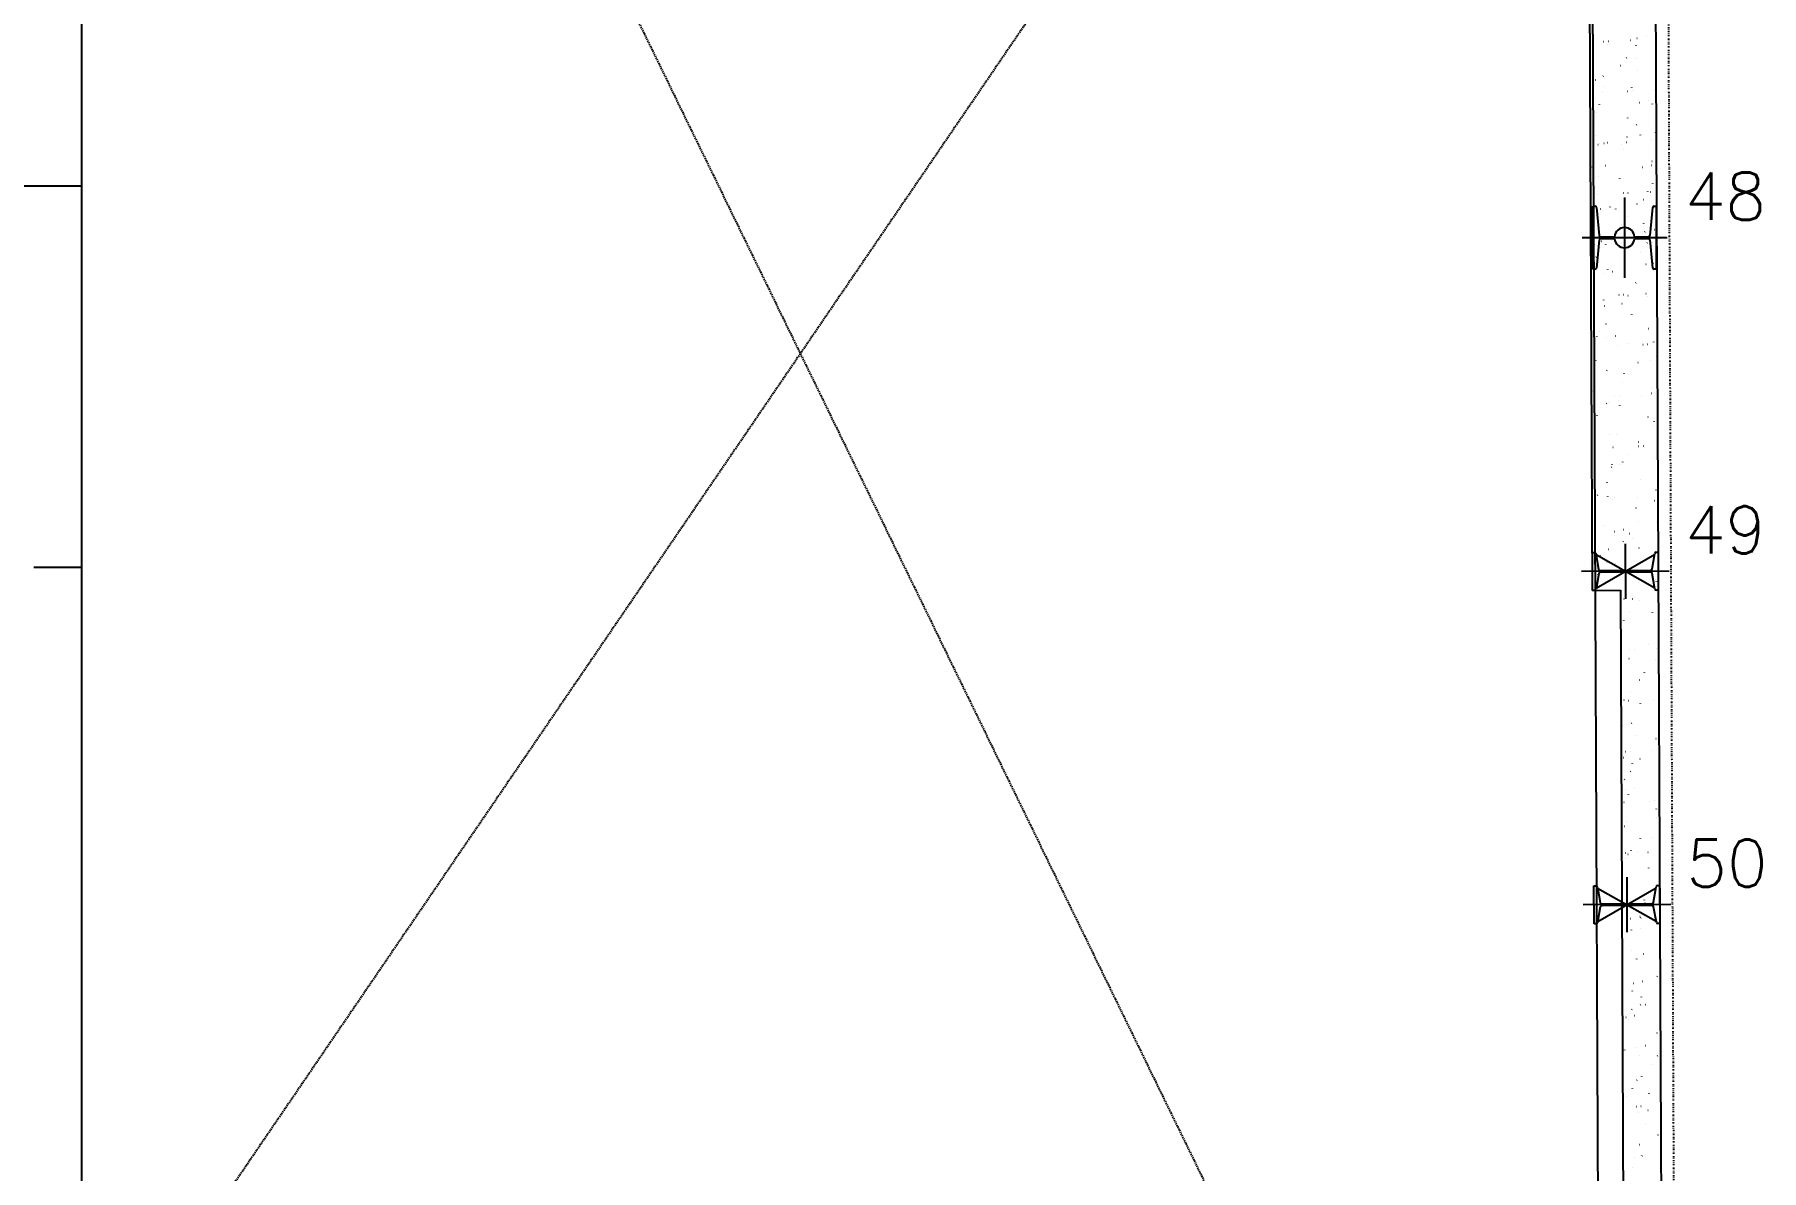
# Model space of a CAD drawing. Extents: x -40810 to 33675, y -2018 to 21213.
# Drawn here: x 26607 to 27291, y 703 to 1152 of the extents above; entities that cross this region are included whole.
import ezdxf

# ---------------------------------------------------------------- set-up
doc = ezdxf.new("R2010")
doc.units = 0
doc.linetypes.add('ESTILO_TQS_0003', pattern=[1.5, 0.5, -0.4, 0.1, -0.5])
doc.linetypes.add('TRAZO_HUECO', pattern=[0.75, 0.5, -0.25])
doc.layers.get('0').update_dxf_attribs({"color": 1, "lineweight": 9})
for name, color, linetype in [('1', 5, 'Continuous'), ('19', 5, 'Continuous'), ('24', 5, 'ESTILO_TQS_0003'), ('241', 7, 'TRAZO_HUECO'), ('3', 2, 'Continuous'), ('49', 20, 'Continuous'), ('51', 6, 'Continuous'), ('52', 21, 'Continuous')]:
    doc.layers.add(name, color=color, linetype=linetype)
doc.styles.get("Standard").update_dxf_attribs({"font": 'romans.shx', "width": 0.8})

# ---------------------------------------------------------------- blocks, each defined once
blk = doc.blocks.new('_H9EFD498501-003')
for p, q in [((3977.764674, 1675.986842), (3977.837897, 1676.003075)), ((3981.425784, 1676.79849), (3981.499007, 1676.814723)), ((3959.289048, 1674.438137), (3959.289048, 1674.438137)), ((3959.289048, 1674.438137), (3959.289048, 1674.438137)), ((3959.289048, 1674.438137), (3959.289048, 1674.438137)), ((3959.300495, 1671.893432), (3959.300495, 1671.893432)), ((3959.300495, 1671.893432), (3959.300495, 1671.893432)), ((3960.557457, 1672.172094), (3960.63068, 1672.188327)), ((3964.58647, 1674.669428), (3964.661399, 1674.672699)), ((3966.165048, 1673.564152), (3966.174837, 1673.63851)), ((3966.459685, 1674.751214), (3966.534614, 1674.754485)), ((3975.301262, 1675.137245), (3975.376191, 1675.140517)), ((3977.487962, 1673.111686), (3977.533619, 1673.171187)), ((3971.347081, 1665.108734), (3971.392738, 1665.168235)), ((3973.744079, 1668.232563), (3973.789736, 1668.292064)), ((3977.252152, 1667.739665), (3977.261941, 1667.814024)), ((3978.120561, 1663.175182), (3978.193783, 1663.191415)), ((3959.358422, 1659.015716), (3959.358422, 1659.015716)), ((3959.358422, 1659.015716), (3959.358422, 1659.015716)), ((3959.358422, 1659.015716), (3959.358422, 1659.015716)), ((3961.279455, 1659.441599), (3961.352677, 1659.457832)), ((3964.500839, 1660.92323), (3964.510628, 1660.997588)), ((3964.940565, 1660.253247), (3965.013787, 1660.26948)), ((3965.092057, 1656.957028), (3965.137714, 1657.01653)), ((3974.128809, 1654.98192), (3974.203738, 1654.985192)), ((3975.764153, 1656.437194), (3975.773942, 1656.511552)), ((3976.002025, 1655.063707), (3976.076953, 1655.066978)), ((3984.843601, 1655.449738), (3984.91853, 1655.45301)), ((3959.379464, 1654.33795), (3959.379464, 1654.33795)), ((3959.379464, 1654.33795), (3959.379464, 1654.33795)), ((3959.401045, 1649.540356), (3959.401045, 1649.540356)), ((3959.401045, 1649.540356), (3959.401045, 1649.540356)), ((3959.401045, 1649.540356), (3959.401045, 1649.540356)), ((3961.348175, 1652.077905), (3961.393832, 1652.137407)), ((3963.01284, 1649.620758), (3963.02263, 1649.695117)), ((3964.013446, 1654.540274), (3964.088375, 1654.543546)), ((3978.842559, 1650.444688), (3978.915781, 1650.460921)), ((3982.503669, 1651.256336), (3982.576891, 1651.272569)), ((3983.918215, 1649.866065), (3983.963873, 1649.925567)), ((3959.416349, 1646.138001), (3959.416349, 1646.138001)), ((3959.416349, 1646.138001), (3959.416349, 1646.138001)), ((3961.635341, 1646.629939), (3961.708564, 1646.646172)), ((3974.173365, 1644.35396), (3974.183155, 1644.428318)), ((3977.663192, 1641.71436), (3977.708849, 1641.773861)), ((3961.422052, 1637.537524), (3961.431842, 1637.611883)), ((3964.714208, 1634.466735), (3964.789137, 1634.470007)), ((3966.018449, 1634.711093), (3966.091671, 1634.727326)), ((3973.555785, 1634.852767), (3973.630714, 1634.856038)), ((3973.919309, 1636.835237), (3973.964966, 1636.894738)), ((3979.198445, 1637.633028), (3979.271667, 1637.649261)), ((3983.671148, 1635.294413), (3983.746077, 1635.297685)), ((3985.260469, 1638.529473), (3985.270258, 1638.603831)), ((3959.46988, 1634.237763), (3959.46988, 1634.237763)), ((3959.46988, 1634.237763), (3959.46988, 1634.237763)), ((3959.46988, 1634.237763), (3959.46988, 1634.237763)), ((3959.474276, 1633.260285), (3959.474276, 1633.260285)), ((3959.474276, 1633.260285), (3959.474276, 1633.260285)), ((3959.474276, 1633.260285), (3959.474276, 1633.260285)), ((3962.357339, 1633.899445), (3962.430561, 1633.915678)), ((3962.840993, 1634.384949), (3962.915922, 1634.38822)), ((3971.522311, 1633.711408), (3971.567968, 1633.77091)), ((3972.509156, 1631.713038), (3972.518946, 1631.787396)), ((3959.520024, 1623.090185), (3959.520024, 1623.090185)), ((3959.757844, 1624.896602), (3959.767633, 1624.970961)), ((3962.713226, 1621.087785), (3962.786448, 1621.104018)), ((3965.267287, 1625.559703), (3965.312944, 1625.619204)), ((3979.920443, 1624.902533), (3979.993665, 1624.918766)), ((3983.581553, 1625.714182), (3983.654775, 1625.730415)), ((3983.77247, 1627.227001), (3983.78226, 1627.30136)), ((3959.532204, 1620.38257), (3959.532204, 1620.38257)), ((3959.532204, 1620.38257), (3959.532204, 1620.38257)), ((3959.542476, 1618.098983), (3959.542476, 1618.098983)), ((3959.542476, 1618.098983), (3959.542476, 1618.098983)), ((3959.542476, 1618.098983), (3959.542476, 1618.098983)), ((3959.560295, 1614.137576), (3959.560295, 1614.137576)), ((3959.560295, 1614.137576), (3959.560295, 1614.137576)), ((3961.523404, 1620.680579), (3961.569062, 1620.740081)), ((3962.267969, 1614.255796), (3962.342897, 1614.259067)), ((3971.021158, 1620.410566), (3971.030947, 1620.484924)), ((3972.383332, 1614.697442), (3972.458261, 1614.700713)), ((3974.256548, 1614.779228), (3974.331476, 1614.7825)), ((3982.181682, 1615.143767), (3982.191472, 1615.218125)), ((3983.098124, 1615.16526), (3983.173053, 1615.168531)), ((3984.093445, 1618.46874), (3984.139102, 1618.528241)), ((3959.590131, 1607.504854), (3959.590131, 1607.504854)), ((3959.590131, 1607.504854), (3959.590131, 1607.504854)), ((3959.590131, 1607.504854), (3959.590131, 1607.504854)), ((3963.435223, 1608.35729), (3963.508445, 1608.373523)), ((3967.096333, 1609.168939), (3967.169555, 1609.185172)), ((3969.43037, 1608.327332), (3969.440159, 1608.40169)), ((3977.838422, 1610.317034), (3977.884079, 1610.376536)), ((3980.276329, 1612.090874), (3980.349552, 1612.107107)), ((3971.697541, 1602.314082), (3971.743198, 1602.373584)), ((3974.094539, 1605.437911), (3974.140196, 1605.497413)), ((3980.517473, 1602.502845), (3980.527263, 1602.577204)), ((3959.648058, 1594.627139), (3959.648058, 1594.627139)), ((3959.648058, 1594.627139), (3959.648058, 1594.627139)), ((3959.650711, 1594.037389), (3959.650711, 1594.037389)), ((3959.650711, 1594.037389), (3959.650711, 1594.037389)), ((3959.650711, 1594.037389), (3959.650711, 1594.037389)), ((3961.095516, 1594.10047), (3961.170444, 1594.103742)), ((3962.968731, 1594.182257), (3963.04366, 1594.185528)), ((3963.79111, 1595.545631), (3963.864332, 1595.561864)), ((3965.442517, 1594.162377), (3965.488174, 1594.221878)), ((3967.766161, 1595.68641), (3967.77595, 1595.760768)), ((3971.810308, 1594.568288), (3971.885237, 1594.57156)), ((3980.998327, 1599.360379), (3981.071549, 1599.376612)), ((3981.925671, 1595.009935), (3982.0006, 1595.013206)), ((3983.798887, 1595.091721), (3983.873815, 1595.094992)), ((3984.659437, 1600.172028), (3984.732659, 1600.188261)), ((3959.683907, 1586.657611), (3959.683907, 1586.657611)), ((3959.683907, 1586.657611), (3959.683907, 1586.657611)), ((3959.683907, 1586.657611), (3959.683907, 1586.657611)), ((3961.698634, 1589.283254), (3961.744291, 1589.342755)), ((3979.029475, 1591.200374), (3979.039264, 1591.274732)), ((3981.354213, 1586.54872), (3981.427436, 1586.564953)), ((3984.268675, 1587.071414), (3984.314332, 1587.130916)), ((3959.705986, 1581.749423), (3959.705986, 1581.749423)), ((3959.705986, 1581.749423), (3959.705986, 1581.749423)), ((3959.705986, 1581.749423), (3959.705986, 1581.749423)), ((3964.513107, 1582.815136), (3964.58633, 1582.831369)), ((3966.278162, 1584.383938), (3966.287951, 1584.458297)), ((3968.174217, 1583.626785), (3968.24744, 1583.643018)), ((3959.741127, 1573.937202), (3959.741127, 1573.937202)), ((3959.741127, 1573.937202), (3959.741127, 1573.937202)), ((3960.522492, 1573.971317), (3960.59742, 1573.974588)), ((3970.637855, 1574.412963), (3970.712784, 1574.416235)), ((3972.51107, 1574.49475), (3972.585999, 1574.498021)), ((3974.269769, 1574.040586), (3974.315426, 1574.100087)), ((3977.438687, 1579.117139), (3977.448476, 1579.191498)), ((3978.013651, 1578.919709), (3978.059309, 1578.97921)), ((3981.352647, 1574.880781), (3981.427576, 1574.884053)), ((3982.076211, 1573.818225), (3982.149433, 1573.834458)), ((3985.737321, 1574.629873), (3985.738248, 1574.630079)), ((3959.763913, 1568.871707), (3959.763913, 1568.871707)), ((3959.763913, 1568.871707), (3959.763913, 1568.871707)), ((3964.687374, 1572.300704), (3964.697164, 1572.375063)), ((3964.868994, 1570.003477), (3964.942216, 1570.01971)), ((3971.872771, 1570.916757), (3971.918428, 1570.976258)), ((3975.774478, 1566.476217), (3975.784267, 1566.550576)), ((3963.023165, 1559.659782), (3963.032955, 1559.734141)), ((3965.617747, 1562.765051), (3965.663404, 1562.824553)), ((3982.432098, 1561.006565), (3982.50532, 1561.022798)), ((3959.82184, 1555.993992), (3959.82184, 1555.993992)), ((3959.82184, 1555.993992), (3959.82184, 1555.993992)), ((3959.82184, 1555.993992), (3959.82184, 1555.993992)), ((3959.825339, 1555.216238), (3959.825339, 1555.216238)), ((3959.825339, 1555.216238), (3959.825339, 1555.216238)), ((3959.825339, 1555.216238), (3959.825339, 1555.216238)), ((3959.831543, 1553.837015), (3959.831543, 1553.837015)), ((3961.223254, 1553.897778), (3961.298183, 1553.90105)), ((3961.873864, 1557.885928), (3961.919521, 1557.94543)), ((3965.590992, 1557.272982), (3965.664214, 1557.289215)), ((3969.252102, 1558.084631), (3969.325324, 1558.100864)), ((3970.064831, 1554.28381), (3970.13976, 1554.287081)), ((3974.286479, 1555.173746), (3974.296269, 1555.248104)), ((3980.180194, 1554.725456), (3980.255123, 1554.728728)), ((3982.05341, 1554.807242), (3982.128338, 1554.810514)), ((3984.443905, 1555.674089), (3984.489562, 1555.73359)), ((3961.535166, 1548.357311), (3961.544956, 1548.431669)), ((3978.188881, 1547.522383), (3978.234538, 1547.581885)), ((3983.154095, 1548.276071), (3983.227317, 1548.292304)), ((3985.447004, 1549.906947), (3985.456793, 1549.981305)), ((3959.879767, 1543.116276), (3959.879767, 1543.116276)), ((3959.879767, 1543.116276), (3959.879767, 1543.116276)), ((3965.946878, 1544.461322), (3966.0201, 1544.477555)), ((3972.048, 1539.519431), (3972.093658, 1539.578933)), ((3972.695691, 1543.090512), (3972.705481, 1543.16487)), ((3974.444999, 1542.64326), (3974.490656, 1542.702761)), ((3959.911663, 1536.025579), (3959.911663, 1536.025579)), ((3959.911663, 1536.025579), (3959.911663, 1536.025579)), ((3959.921959, 1533.736828), (3959.921959, 1533.736828)), ((3959.921959, 1533.736828), (3959.921959, 1533.736828)), ((3959.921959, 1533.736828), (3959.921959, 1533.736828)), ((3959.944379, 1536.274077), (3959.954168, 1536.348435)), ((3968.892378, 1534.128485), (3968.967307, 1534.131756)), ((3970.329986, 1532.542476), (3970.403208, 1532.558709)), ((3970.765593, 1534.210271), (3970.840522, 1534.213543)), ((3979.60717, 1534.596303), (3979.682099, 1534.599574)), ((3983.509982, 1535.464411), (3983.583204, 1535.480644)), ((3983.782795, 1537.266025), (3983.792584, 1537.340383)), ((3959.937695, 1530.238561), (3959.937695, 1530.238561)), ((3959.937695, 1530.238561), (3959.937695, 1530.238561)), ((3959.937695, 1530.238561), (3959.937695, 1530.238561)), ((3962.049094, 1526.488603), (3962.094751, 1526.548104)), ((3965.792977, 1531.367726), (3965.838634, 1531.427227)), ((3966.668876, 1531.730828), (3966.742098, 1531.747061)), ((3971.031482, 1530.44959), (3971.041272, 1530.523948)), ((3982.294796, 1525.963554), (3982.304586, 1526.037912)), ((3959.96677, 1523.774865), (3959.96677, 1523.774865)), ((3959.96677, 1523.774865), (3959.96677, 1523.774865)), ((3959.96677, 1523.774865), (3959.96677, 1523.774865)), ((3967.024762, 1518.919168), (3967.097984, 1518.935401)), ((3969.543484, 1519.147118), (3969.553273, 1519.221477)), ((3984.231979, 1522.733916), (3984.305202, 1522.750149)), ((3984.619135, 1524.276763), (3984.664792, 1524.336264)), ((3959.995622, 1517.360845), (3959.995622, 1517.360845)), ((3959.995622, 1517.360845), (3959.995622, 1517.360845)), ((3960.012374, 1513.636641), (3960.012374, 1513.636641)), ((3960.012374, 1513.636641), (3960.012374, 1513.636641)), ((3968.319354, 1513.999331), (3968.394283, 1514.002603)), ((3978.364111, 1516.125057), (3978.409768, 1516.184559)), ((3978.434717, 1514.440978), (3978.509646, 1514.444249)), ((3980.307933, 1514.522764), (3980.382861, 1514.526035)), ((3980.704008, 1513.880319), (3980.713798, 1513.954678)), ((3967.74676, 1506.188674), (3967.819982, 1506.204907)), ((3967.952696, 1507.063884), (3967.962485, 1507.138243)), ((3971.40787, 1507.000322), (3971.481092, 1507.016555)), ((3972.22323, 1508.122106), (3972.268887, 1508.181607)), ((3974.620228, 1511.245934), (3974.665885, 1511.305436)), ((3984.587866, 1509.922257), (3984.661088, 1509.93849)), ((3960.053549, 1504.48313), (3960.053549, 1504.48313)), ((3960.053549, 1504.48313), (3960.053549, 1504.48313)), ((3960.053549, 1504.48313), (3960.053549, 1504.48313)), ((3965.968207, 1499.9704), (3966.013864, 1500.029901)), ((3979.039799, 1501.239397), (3979.049589, 1501.313756)), ((3960.10279, 1493.536454), (3960.10279, 1493.536454)), ((3960.10279, 1493.536454), (3960.10279, 1493.536454)), ((3960.10279, 1493.536454), (3960.10279, 1493.536454)), ((3960.108201, 1492.333493), (3960.108201, 1492.333493)), ((3960.108201, 1492.333493), (3960.108201, 1492.333493)), ((3960.108201, 1492.333493), (3960.108201, 1492.333493)), ((3960.111476, 1491.605414), (3960.111476, 1491.605414)), ((3960.111476, 1491.605414), (3960.111476, 1491.605414)), ((3962.224324, 1495.091277), (3962.269981, 1495.150778)), ((3966.288487, 1494.422962), (3966.298276, 1494.497321)), ((3967.146901, 1493.844006), (3967.22183, 1493.847278)), ((3968.102646, 1493.377014), (3968.175869, 1493.393247)), ((3969.020116, 1493.925793), (3969.095045, 1493.929064)), ((3977.861693, 1494.311824), (3977.936622, 1494.315096)), ((3984.794365, 1492.879437), (3984.840022, 1492.938939)), ((3985.309864, 1497.191762), (3985.383086, 1497.207995)), ((3977.551801, 1489.936926), (3977.56159, 1490.011284)), ((3978.539341, 1484.727732), (3978.584998, 1484.787233)), ((3985.66575, 1484.380103), (3985.738972, 1484.396336)), ((3960.169404, 1478.727699), (3960.169404, 1478.727699)), ((3960.169404, 1478.727699), (3960.169404, 1478.727699)), ((3960.169404, 1478.727699), (3960.169404, 1478.727699)), ((3964.800488, 1483.120491), (3964.810278, 1483.194849)), ((3968.824644, 1480.646519), (3968.897866, 1480.662752)), ((3972.485754, 1481.458168), (3972.558976, 1481.474401)), ((3974.795458, 1479.848609), (3974.841115, 1479.90811)), ((3975.961013, 1477.853692), (3975.970802, 1477.92805)), ((3960.193206, 1473.436267), (3960.193206, 1473.436267)), ((3960.193206, 1473.436267), (3960.193206, 1473.436267)), ((3963.2097, 1471.037257), (3963.21949, 1471.111615)), ((3966.573877, 1473.714853), (3966.648806, 1473.718124)), ((3972.39846, 1476.72478), (3972.444117, 1476.784281)), ((3976.68924, 1474.156499), (3976.764169, 1474.159771)), ((3978.562456, 1474.238285), (3978.637384, 1474.241557)), ((3960.227331, 1465.849983), (3960.227331, 1465.849983)), ((3960.227331, 1465.849983), (3960.227331, 1465.849983)), ((3962.399554, 1463.693951), (3962.445211, 1463.753453)), ((3966.143436, 1468.573074), (3966.189094, 1468.632576)), ((3969.180531, 1467.83486), (3969.253753, 1467.851093)), ((3974.296804, 1465.21277), (3974.306593, 1465.287128)), ((3960.249633, 1460.89212), (3960.249633, 1460.89212)), ((3960.249633, 1460.89212), (3960.249633, 1460.89212)), ((3960.249633, 1460.89212), (3960.249633, 1460.89212)), ((3961.410061, 1457.367638), (3961.410061, 1457.367638)), ((3961.545491, 1458.396335), (3961.555281, 1458.470693)), ((3984.969595, 1461.482112), (3985.015252, 1461.541613)), ((3985.560118, 1460.726734), (3985.569907, 1460.801092)), ((3971.274463, 1455.408516), (3971.274463, 1455.408516)), ((3971.281625, 1453.816263), (3971.281625, 1453.816263)), ((3971.281625, 1453.816263), (3971.281625, 1453.816263)), ((3972.808805, 1453.910298), (3972.818595, 1453.984657)), ((3973.563638, 1455.916014), (3973.63686, 1455.932247)), ((3976.116216, 1454.027346), (3976.191145, 1454.030617)), ((3978.714571, 1453.330406), (3978.760228, 1453.389908)), ((3986.231579, 1454.468992), (3986.278757, 1454.471052)), ((3971.327117, 1443.702889), (3971.327117, 1443.702889)), ((3971.327117, 1443.702889), (3971.327117, 1443.702889)), ((3972.57369, 1445.327454), (3972.619347, 1445.386956)), ((3974.970688, 1448.451283), (3975.016345, 1448.510785)), ((3983.96933, 1448.643499), (3983.979119, 1448.717858)), ((3971.331671, 1442.690354), (3971.331671, 1442.690354)), ((3971.331671, 1442.690354), (3971.331671, 1442.690354)), ((3971.331671, 1442.690354), (3971.331671, 1442.690354)), ((3971.332389, 1442.5308), (3971.332389, 1442.5308)), ((3971.332389, 1442.5308), (3971.332389, 1442.5308)), ((3971.332389, 1442.5308), (3971.332389, 1442.5308)), ((3971.372039, 1433.716076), (3971.372039, 1433.716076)), ((3971.372039, 1433.716076), (3971.372039, 1433.716076)), ((3971.372039, 1433.716076), (3971.372039, 1433.716076)), ((3971.390316, 1429.653084), (3971.390316, 1429.653084)), ((3974.641522, 1430.37386), (3974.714745, 1430.390092)), ((3974.943763, 1433.872021), (3975.018692, 1433.875292)), ((3976.816979, 1433.953807), (3976.891907, 1433.957078)), ((3982.305121, 1436.002577), (3982.31491, 1436.076936)), ((3985.144824, 1430.084786), (3985.190481, 1430.144288)), ((3985.658555, 1434.339838), (3985.733484, 1434.34311)), ((3980.817122, 1424.700106), (3980.826912, 1424.774464)), ((3971.448242, 1416.775369), (3971.448242, 1416.775369)), ((3971.448242, 1416.775369), (3971.448242, 1416.775369)), ((3971.448242, 1416.775369), (3971.448242, 1416.775369)), ((3975.145918, 1417.053957), (3975.191575, 1417.113459)), ((3978.889801, 1421.93308), (3978.935458, 1421.992582)), ((3971.462454, 1413.615889), (3971.462454, 1413.615889)), ((3971.462454, 1413.615889), (3971.462454, 1413.615889)), ((3971.468546, 1412.261513), (3971.468546, 1412.261513)), ((3971.468546, 1412.261513), (3971.468546, 1412.261513)), ((3972.74892, 1413.930129), (3972.794577, 1413.98963)), ((3974.370739, 1413.742867), (3974.445668, 1413.746139)), ((3979.226334, 1412.616872), (3979.236124, 1412.69123)), ((3984.486102, 1414.184513), (3984.561031, 1414.187785)), ((3986.359318, 1414.2663), (3986.434246, 1414.269571)), ((3971.506168, 1403.897653), (3971.506168, 1403.897653)), ((3971.506168, 1403.897653), (3971.506168, 1403.897653)), ((3971.506168, 1403.897653), (3971.506168, 1403.897653)), ((3972.058296, 1404.020057), (3972.131519, 1404.03629)), ((3975.719406, 1404.831705), (3975.792629, 1404.847938)), ((3977.562125, 1399.97595), (3977.571915, 1400.050308)), ((3985.320054, 1398.68746), (3985.365711, 1398.746962)), ((3971.552868, 1393.515702), (3971.552868, 1393.515702)), ((3971.552868, 1393.515702), (3971.552868, 1393.515702)), ((3971.552868, 1393.515702), (3971.552868, 1393.515702)), ((3971.564095, 1391.019937), (3971.564095, 1391.019937)), ((3971.564095, 1391.019937), (3971.564095, 1391.019937)), ((3972.414183, 1391.208397), (3972.487405, 1391.22463)), ((3973.198286, 1393.587542), (3973.273215, 1393.590813)), ((3975.071502, 1393.669328), (3975.14643, 1393.6726)), ((3976.074127, 1388.673478), (3976.083916, 1388.747837)), ((3979.065031, 1390.535755), (3979.110688, 1390.595256)), ((3983.913078, 1394.05536), (3983.988007, 1394.058631)), ((3972.92415, 1382.532803), (3972.969807, 1382.592305)), ((3975.321148, 1385.656632), (3975.366805, 1385.716133)), ((3971.609975, 1380.820138), (3971.609975, 1380.820138)), ((3971.609975, 1380.820138), (3971.609975, 1380.820138)), ((3971.622021, 1378.142221), (3971.622021, 1378.142221)), ((3971.622021, 1378.142221), (3971.622021, 1378.142221)), ((3971.622021, 1378.142221), (3971.622021, 1378.142221)), ((3973.136181, 1378.477903), (3973.209403, 1378.494136)), ((3974.483339, 1376.590244), (3974.493128, 1376.664602)), ((3976.797291, 1379.289551), (3976.870513, 1379.305784)), ((3971.643283, 1373.415514), (3971.643283, 1373.415514)), ((3971.643283, 1373.415514), (3971.643283, 1373.415514)), ((3972.625262, 1373.458389), (3972.700191, 1373.46166)), ((3982.740625, 1373.900035), (3982.815554, 1373.903306)), ((3984.613841, 1373.981821), (3984.688769, 1373.985093)), ((3985.570442, 1370.765757), (3985.580232, 1370.840116)), ((3971.679948, 1365.264506), (3971.679948, 1365.264506)), ((3971.679948, 1365.264506), (3971.679948, 1365.264506)), ((3972.81913, 1363.949322), (3972.828919, 1364.023681)), ((3973.492067, 1365.666243), (3973.565289, 1365.682476)), ((3985.495284, 1367.290135), (3985.540941, 1367.349636)), ((3971.723305, 1355.625704), (3971.723305, 1355.625704)), ((3975.496378, 1354.259306), (3975.542035, 1354.318808)), ((3979.24026, 1359.138429), (3979.285917, 1359.197931)), ((3984.082444, 1359.463286), (3984.092233, 1359.537644)), ((3971.733697, 1353.315327), (3971.733697, 1353.315327)), ((3971.737874, 1352.38679), (3971.737874, 1352.38679)), ((3971.737874, 1352.38679), (3971.737874, 1352.38679)), ((3971.737874, 1352.38679), (3971.737874, 1352.38679)), ((3971.751405, 1349.378762), (3971.751405, 1349.378762)), ((3971.751405, 1349.378762), (3971.751405, 1349.378762)), ((3973.099379, 1351.135477), (3973.145037, 1351.194979)), ((3973.326025, 1353.38485), (3973.400953, 1353.388121)), ((3974.214065, 1352.935748), (3974.287287, 1352.951981)), ((3977.875175, 1353.747397), (3977.948397, 1353.76363)), ((3982.167601, 1353.770881), (3982.24253, 1353.774153)), ((3982.491656, 1347.380052), (3982.501445, 1347.45441)), ((3971.7958, 1339.509074), (3971.7958, 1339.509074)), ((3971.7958, 1339.509074), (3971.7958, 1339.509074)), ((3974.569951, 1340.124089), (3974.643174, 1340.140322)), ((3980.827447, 1334.73913), (3980.837236, 1334.813488)), ((3980.995148, 1333.615556), (3981.070077, 1333.618828)), ((3982.868364, 1333.697343), (3982.943292, 1333.700614)), ((3985.670514, 1335.892809), (3985.716171, 1335.952311)), ((3971.824112, 1333.21514), (3971.824112, 1333.21514)), ((3971.824112, 1333.21514), (3971.824112, 1333.21514)), ((3971.824112, 1333.21514), (3971.824112, 1333.21514)), ((3975.291949, 1327.393594), (3975.365171, 1327.409827)), ((3978.953059, 1328.205243), (3979.026281, 1328.221476)), ((3979.41549, 1327.741104), (3979.461147, 1327.800605)), ((3971.853727, 1326.631359), (3971.853727, 1326.631359)), ((3971.853727, 1326.631359), (3971.853727, 1326.631359)), ((3971.853727, 1326.631359), (3971.853727, 1326.631359)), ((3975.671607, 1322.861981), (3975.717265, 1322.921482)), ((3979.339448, 1323.436658), (3979.349238, 1323.511017)), ((3971.892834, 1317.937387), (3971.892834, 1317.937387)), ((3971.892834, 1317.937387), (3971.892834, 1317.937387)), ((3971.911653, 1313.753643), (3971.911653, 1313.753643)), ((3971.911653, 1313.753643), (3971.911653, 1313.753643)), ((3971.914526, 1313.114953), (3971.914526, 1313.114953)), ((3971.914526, 1313.114953), (3971.914526, 1313.114953)), ((3973.274609, 1319.738152), (3973.320266, 1319.797653)), ((3975.647835, 1314.581935), (3975.721058, 1314.598168)), ((3980.422124, 1313.486403), (3980.497053, 1313.489674)), ((3977.74866, 1311.353424), (3977.75845, 1311.427782)), ((3971.96958, 1300.875927), (3971.96958, 1300.875927)), ((3971.96958, 1300.875927), (3971.96958, 1300.875927)), ((3971.96958, 1300.875927), (3971.96958, 1300.875927)), ((3976.369833, 1301.85144), (3976.443055, 1301.867673)), ((3980.030943, 1302.663088), (3980.104165, 1302.679321)), ((3985.845744, 1304.495484), (3985.891401, 1304.554985)), ((3972.004941, 1293.014766), (3972.004941, 1293.014766)), ((3972.004941, 1293.014766), (3972.004941, 1293.014766)), ((3972.004941, 1293.014766), (3972.004941, 1293.014766)), ((3976.084451, 1298.712502), (3976.094241, 1298.78686)), ((3979.249671, 1293.331078), (3979.3246, 1293.334349)), ((3979.59072, 1296.343778), (3979.636377, 1296.403279)), ((3981.122887, 1293.412864), (3981.197815, 1293.416136)), ((3972.027506, 1287.998211), (3972.027506, 1287.998211)), ((3972.027506, 1287.998211), (3972.027506, 1287.998211)), ((3972.034263, 1286.496012), (3972.034263, 1286.496012)), ((3972.034263, 1286.496012), (3972.034263, 1286.496012)), ((3973.449839, 1288.340826), (3973.495496, 1288.400328)), ((3974.596453, 1287.410031), (3974.606242, 1287.484389)), ((3975.846837, 1291.464655), (3975.892494, 1291.524156)), ((3976.72572, 1289.03978), (3976.798942, 1289.056013)), ((3985.756977, 1282.143232), (3985.766767, 1282.21759)), ((3972.085432, 1275.120496), (3972.085432, 1275.120496)), ((3972.085432, 1275.120496), (3972.085432, 1275.120496)), ((3972.085432, 1275.120496), (3972.085432, 1275.120496)), ((3972.095355, 1272.914579), (3972.095355, 1272.914579)), ((3972.095355, 1272.914579), (3972.095355, 1272.914579)), ((3973.005665, 1275.326796), (3973.015454, 1275.401155)), ((3977.447717, 1276.309286), (3977.520939, 1276.325519)), ((3978.676647, 1273.201924), (3978.751576, 1273.205196)), ((3981.108827, 1277.120934), (3981.182049, 1277.137167)), ((3986.020974, 1273.098158), (3986.066631, 1273.157659)), ((3972.114938, 1268.561055), (3972.114938, 1268.561055)), ((3972.114938, 1268.561055), (3972.114938, 1268.561055)), ((3984.092768, 1269.50231), (3984.102558, 1269.576668)), ((3972.143359, 1262.24278), (3972.143359, 1262.24278)), ((3972.143359, 1262.24278), (3972.143359, 1262.24278)), ((3976.022067, 1260.067329), (3976.067724, 1260.126831)), ((3977.803604, 1263.497626), (3977.876826, 1263.513859)), ((3979.76595, 1264.946452), (3979.811607, 1265.005954)), ((3972.175692, 1255.054636), (3972.175692, 1255.054636)), ((3972.175692, 1255.054636), (3972.175692, 1255.054636)), ((3972.185769, 1252.814392), (3972.185769, 1252.814392)), ((3972.185769, 1252.814392), (3972.185769, 1252.814392)), ((3972.185769, 1252.814392), (3972.185769, 1252.814392)), ((3973.625069, 1256.9435), (3973.670726, 1257.003002)), ((3977.504194, 1253.046599), (3977.579123, 1253.049871)), ((3979.37741, 1253.128386), (3979.452338, 1253.131657)), ((3982.186711, 1251.57878), (3982.259934, 1251.595013)), ((3982.60477, 1258.199838), (3982.614559, 1258.274197)), ((3972.201285, 1249.365064), (3972.201285, 1249.365064)), ((3972.201285, 1249.365064), (3972.201285, 1249.365064)), ((3972.201285, 1249.365064), (3972.201285, 1249.365064)), ((3978.525601, 1250.767131), (3978.598824, 1250.783364)), ((3981.013982, 1246.116604), (3981.023771, 1246.190962)), ((3978.881488, 1237.955472), (3978.95471, 1237.971705)), ((3986.196203, 1241.700832), (3986.241861, 1241.760334)), ((3972.259212, 1236.487349), (3972.259212, 1236.487349)), ((3972.259212, 1236.487349), (3972.259212, 1236.487349)), ((3972.276184, 1232.714205), (3972.276184, 1232.714205)), ((3972.276184, 1232.714205), (3972.276184, 1232.714205)), ((3976.93117, 1232.917446), (3977.006099, 1232.920717)), ((3979.349773, 1233.475682), (3979.359562, 1233.55004)), ((3979.94118, 1233.549127), (3979.986837, 1233.608628)), ((3987.046533, 1233.359092), (3987.121462, 1233.362364)), ((3976.197297, 1228.670004), (3976.242954, 1228.729505))]:
    blk.add_line(p, q)

msp = doc.modelspace()

# ---------------------------------------------------------------- linework, layer by layer
at = {"layer": '1'}
msp.add_line((26626.129, 941.463), (26607.129, 941.463), dxfattribs=at)
for points in [[(26626.129, 898.086), (26626.129, 1092.634)], [(26626.129, 604.086), (26626.129, 898.086)]]:
    msp.add_lwpolyline(points, dxfattribs=at)
at = {"layer": '24'}
msp.add_line((27243.974, 3471.387), (27261.131, -342.754), dxfattribs=at)
at = {"layer": '241'}
for p, q in [((26626.129, 1609.163), (27195.387, 442.819)), ((26626.129, 609.404), (27194.887, 1442.578))]:
    msp.add_line(p, q, dxfattribs=at)
at = {"layer": '3'}
msp.add_lwpolyline([(26600.129, 1092.586), (26626.129, 1092.586), (26626.129, 1302.586), (26600.129, 1302.586), (26600.129, 1092.586)], dxfattribs=at)
at = {"layer": '49'}
for p, q in [((27236.515, 4018.15), (27256.109, -337.781)), ((27211.627, 3993.172), (27228.878, 157.953)), ((27224.395, 932.449), (27222.609, 1329.449)), ((27224.395, 932.449), (27235.395, 932.498)), ((27235.395, 932.498), (27238.878, 157.998))]:
    msp.add_line(p, q, dxfattribs=at)
at = {"layer": '51'}
for p, q in [((27237.042, 1087.975), (27237.042, 1056.157)), ((27224.542, 1059.566), (27224.542, 1084.566)), ((27224.542, 1084.566), (27225.296, 1084.566)), ((27225.905, 1084.083), (27226.969, 1072.942)), ((27247.115, 1072.942), (27248.179, 1084.083)), ((27248.788, 1084.566), (27249.542, 1084.566)), ((27249.542, 1084.566), (27249.542, 1059.566)), ((27253.891, 1072.066), (27220.193, 1072.066)), ((27226.969, 1071.189), (27225.905, 1060.049)), ((27227.577, 1072.459), (27233.06, 1072.459)), ((27233.06, 1071.672), (27227.578, 1071.672)), ((27241.024, 1072.459), (27246.506, 1072.459)), ((27246.506, 1071.672), (27241.024, 1071.672)), ((27248.179, 1060.049), (27247.115, 1071.189)), ((27225.296, 1059.566), (27224.542, 1059.566)), ((27249.542, 1059.566), (27248.788, 1059.566)), ((27237.312, 950.916), (27237.41, 929.098)), ((27224.327, 947.449), (27225.081, 947.452)), ((27224.395, 932.449), (27224.327, 947.449)), ((27225.692, 946.972), (27226.784, 940.836)), ((27225.758, 946.599), (27248.963, 933.416)), ((27225.818, 933.312), (27248.903, 946.703)), ((27247.929, 940.931), (27248.966, 947.077)), ((27249.573, 947.562), (27250.327, 947.566)), ((27250.327, 947.566), (27250.394, 932.566)), ((27254.709, 940.085), (27220.012, 939.929)), ((27226.792, 939.083), (27225.755, 932.938)), ((27227.394, 940.356), (27247.323, 940.446)), ((27247.326, 939.659), (27227.399, 939.569)), ((27249.029, 933.043), (27247.937, 939.178)), ((27225.149, 932.452), (27224.395, 932.449)), ((27250.394, 932.566), (27249.64, 932.562)), ((27224.921, 815.451), (27225.675, 815.455)), ((27224.988, 800.452), (27224.921, 815.451)), ((27226.286, 814.975), (27227.378, 808.839)), ((27226.352, 814.601), (27249.557, 801.419)), ((27226.412, 801.314), (27249.497, 814.705)), ((27237.905, 818.919), (27238.004, 797.101)), ((27248.523, 808.934), (27249.56, 815.079)), ((27250.167, 815.565), (27250.921, 815.568)), ((27250.921, 815.568), (27250.988, 800.569)), ((27255.303, 808.088), (27220.606, 807.932)), ((27227.386, 807.086), (27226.349, 800.941)), ((27227.988, 808.359), (27247.917, 808.448)), ((27247.92, 807.661), (27227.992, 807.572)), ((27249.623, 801.045), (27248.531, 807.181)), ((27225.742, 800.455), (27224.988, 800.452)), ((27250.988, 800.569), (27250.234, 800.565))]:
    msp.add_line(p, q, dxfattribs=at)
for centre, radius, start, end in [((27225.296, 1083.941), 0.625, 13.138774, 90), ((27248.788, 1083.941), 0.625, 90, 166.861226), ((27237.042, 1072.066), 4.001, 5.644143, 174.355857), ((27227.578, 1073.084), 0.625, 193.138852, 270.104996), ((27227.578, 1071.047), 0.625, 90, 166.861226), ((27237.042, 1072.066), 4.001, 185.644143, 354.355857), ((27246.506, 1073.084), 0.625, 270, 346.861226), ((27246.506, 1071.047), 0.625, 13.138774, 90), ((27225.296, 1060.191), 0.625, 270, 346.861226), ((27248.788, 1060.191), 0.625, 193.138774, 270), ((27225.084, 946.827), 0.625, 13.396504, 90.257729), ((27249.576, 946.937), 0.625, 90.257729, 167.118955), ((27227.392, 940.981), 0.625, 193.396581, 270.362725), ((27227.401, 938.944), 0.625, 90.257729, 167.118955), ((27247.32, 941.071), 0.625, 270.257729, 347.118955), ((27247.329, 939.034), 0.625, 13.396504, 90.257729), ((27225.146, 933.077), 0.625, 270.257729, 347.118955), ((27249.637, 933.187), 0.625, 193.396504, 270.257729), ((27225.678, 814.83), 0.625, 13.396504, 90.257729), ((27250.169, 814.94), 0.625, 90.257729, 167.118955), ((27227.986, 808.984), 0.625, 193.396581, 270.362725), ((27227.995, 806.947), 0.625, 90.257729, 167.118955), ((27247.914, 809.073), 0.625, 270.257729, 347.118955), ((27247.923, 807.036), 0.625, 13.396504, 90.257729), ((27225.74, 801.08), 0.625, 270.257729, 347.118955), ((27250.231, 801.19), 0.625, 193.396504, 270.257729)]:
    msp.add_arc(centre, radius, start, end, dxfattribs=at)

# ---------------------------------------------------------------- block references
at = {"layer": '19'}
msp.add_blockref('_H9EFD498501-003', (23264.129, -524.914), dxfattribs=at)

# ---------------------------------------------------------------- texts
at = {"layer": '52'}
for s, p in [('48', (27260.928, 1079.084)), ('49', (27260.928, 947.055)), ('50', (27261.521, 815.058))]:
    msp.add_text(s, height=18.75, dxfattribs=at).set_placement(p)

doc.saveas('drawing.dxf')
